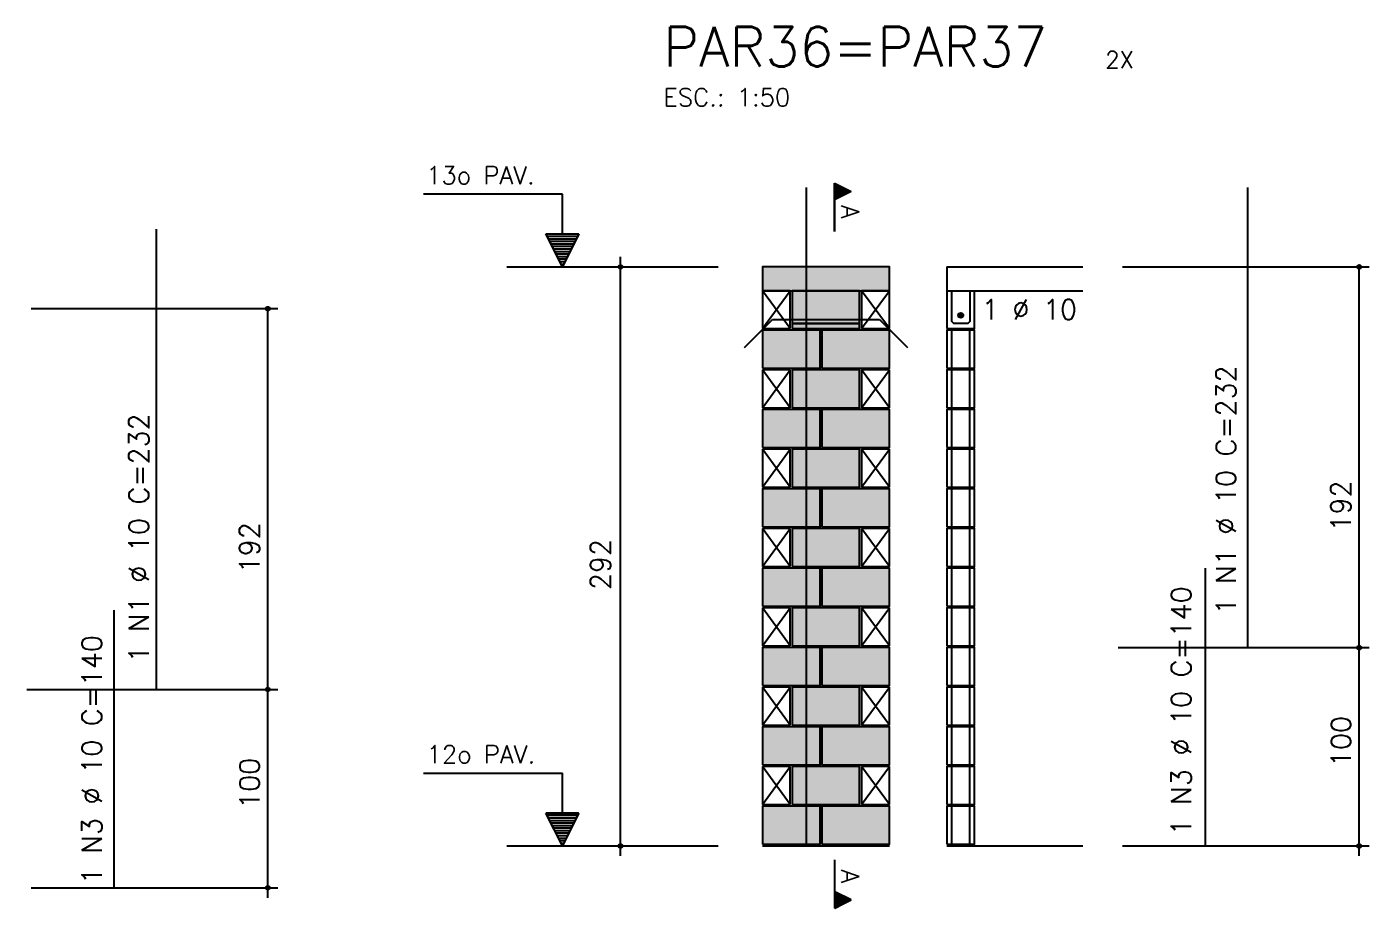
# Model space of a CAD drawing. Extents: x -1.9 to 86, y -1.5 to 61.
# Drawn here: x 31.15 to 44.69, y 27.29 to 36.18 of the extents above; entities that cross this region are included whole.
import ezdxf

# ---------------------------------------------------------------- set-up
doc = ezdxf.new("R2010")
doc.units = 0
doc.header["$MEASUREMENT"] = 0
for name, color, linetype in [('PENA_01', 1, 'CONTINUOUS'), ('PENA_02', 2, 'CONTINUOUS'), ('PENA_03', 3, 'CONTINUOUS'), ('PENA_05', 5, 'CONTINUOUS'), ('PENA_06', 6, 'CONTINUOUS'), ('PENA_09', 254, 'CONTINUOUS'), ('PENA_11', 252, 'CONTINUOUS'), ('PENA_21', 100, 'CONTINUOUS'), ('PENA_27', 21, 'CONTINUOUS')]:
    doc.layers.add(name, color=color, linetype=linetype)
doc.styles.get("Standard").update_dxf_attribs({"font": 'ROMANS.SHX'})

msp = doc.modelspace()

# ---------------------------------------------------------------- linework, layer by layer
at = {"layer": 'PENA_01', "linetype": 'Continuous'}
for p, q in [((35.990063, 33.760185), (38.120927, 33.760185)), ((38.868419, 33.190185), (39.548419, 33.190185)), ((35.990063, 27.920185), (38.120927, 27.920185))]:
    msp.add_line(p, q, dxfattribs=at)
at = {"layer": 'PENA_02', "linetype": 'Continuous'}
for p, q in [((38.848419, 33.520185), (38.568419, 33.520185)), ((38.568419, 33.520185), (38.568419, 33.140185)), ((38.848419, 33.140185), (38.848419, 33.520185)), ((39.848419, 33.520185), (39.568419, 33.520185)), ((39.568419, 33.520185), (39.568419, 33.140185)), ((39.848419, 33.140185), (39.848419, 33.520185)), ((38.568419, 33.140185), (38.848419, 33.140185)), ((39.568419, 33.140185), (39.848419, 33.140185)), ((38.848419, 32.720185), (38.568419, 32.720185)), ((38.568419, 32.720185), (38.568419, 32.340185)), ((38.848419, 32.340185), (38.848419, 32.720185)), ((39.848419, 32.720185), (39.568419, 32.720185)), ((39.568419, 32.720185), (39.568419, 32.340185)), ((39.848419, 32.340185), (39.848419, 32.720185)), ((38.568419, 32.340185), (38.848419, 32.340185)), ((39.568419, 32.340185), (39.848419, 32.340185)), ((38.848419, 31.920185), (38.568419, 31.920185)), ((38.568419, 31.920185), (38.568419, 31.540185)), ((38.848419, 31.540185), (38.848419, 31.920185)), ((39.848419, 31.920185), (39.568419, 31.920185)), ((39.568419, 31.920185), (39.568419, 31.540185)), ((39.848419, 31.540185), (39.848419, 31.920185)), ((38.568419, 31.540185), (38.848419, 31.540185)), ((39.568419, 31.540185), (39.848419, 31.540185)), ((38.848419, 31.120185), (38.568419, 31.120185)), ((38.568419, 31.120185), (38.568419, 30.740185)), ((38.848419, 30.740185), (38.848419, 31.120185)), ((39.848419, 31.120185), (39.568419, 31.120185)), ((39.568419, 31.120185), (39.568419, 30.740185)), ((39.848419, 30.740185), (39.848419, 31.120185)), ((38.568419, 30.740185), (38.848419, 30.740185)), ((39.568419, 30.740185), (39.848419, 30.740185)), ((38.848419, 30.320185), (38.568419, 30.320185)), ((38.568419, 30.320185), (38.568419, 29.940185)), ((38.848419, 29.940185), (38.848419, 30.320185)), ((39.848419, 30.320185), (39.568419, 30.320185)), ((39.568419, 30.320185), (39.568419, 29.940185)), ((39.848419, 29.940185), (39.848419, 30.320185)), ((38.568419, 29.940185), (38.848419, 29.940185)), ((39.568419, 29.940185), (39.848419, 29.940185)), ((38.848419, 29.520185), (38.568419, 29.520185)), ((38.568419, 29.520185), (38.568419, 29.140185)), ((38.848419, 29.140185), (38.848419, 29.520185)), ((39.848419, 29.520185), (39.568419, 29.520185)), ((39.568419, 29.520185), (39.568419, 29.140185)), ((39.848419, 29.140185), (39.848419, 29.520185)), ((38.568419, 29.140185), (38.848419, 29.140185)), ((39.568419, 29.140185), (39.848419, 29.140185)), ((38.848419, 28.720185), (38.568419, 28.720185)), ((38.568419, 28.720185), (38.568419, 28.340185)), ((38.848419, 28.340185), (38.848419, 28.720185)), ((39.848419, 28.720185), (39.568419, 28.720185)), ((39.568419, 28.720185), (39.568419, 28.340185)), ((39.848419, 28.340185), (39.848419, 28.720185)), ((38.568419, 28.340185), (38.848419, 28.340185)), ((39.568419, 28.340185), (39.848419, 28.340185)), ((38.568419, 27.920185), (39.848419, 27.920185))]:
    msp.add_line(p, q, dxfattribs=at)
for points in [[(38.568419, 33.520185), (39.848493, 33.520185), (39.848493, 33.760185), (38.568419, 33.760185), (38.568419, 33.520185)], [(38.868419, 33.140185), (39.548419, 33.140185), (39.548419, 33.520185), (38.868419, 33.520185), (38.868419, 33.140185)], [(38.568419, 32.740185), (39.148419, 32.740185), (39.148419, 33.120185), (38.568419, 33.120185), (38.568419, 32.740185)], [(39.168419, 32.740185), (39.848419, 32.740185), (39.848419, 33.120185), (39.168419, 33.120185), (39.168419, 32.740185)], [(38.868419, 32.340185), (39.548419, 32.340185), (39.548419, 32.720185), (38.868419, 32.720185), (38.868419, 32.340185)], [(38.568419, 31.940185), (39.148419, 31.940185), (39.148419, 32.320185), (38.568419, 32.320185), (38.568419, 31.940185)], [(39.168419, 31.940185), (39.848419, 31.940185), (39.848419, 32.320185), (39.168419, 32.320185), (39.168419, 31.940185)], [(38.868419, 31.540185), (39.548419, 31.540185), (39.548419, 31.920185), (38.868419, 31.920185), (38.868419, 31.540185)], [(38.568419, 31.140185), (39.148419, 31.140185), (39.148419, 31.520185), (38.568419, 31.520185), (38.568419, 31.140185)], [(39.168419, 31.140185), (39.848419, 31.140185), (39.848419, 31.520185), (39.168419, 31.520185), (39.168419, 31.140185)], [(38.868419, 30.740185), (39.548419, 30.740185), (39.548419, 31.120185), (38.868419, 31.120185), (38.868419, 30.740185)], [(38.568419, 30.340185), (39.148419, 30.340185), (39.148419, 30.720185), (38.568419, 30.720185), (38.568419, 30.340185)], [(39.168419, 30.340185), (39.848419, 30.340185), (39.848419, 30.720185), (39.168419, 30.720185), (39.168419, 30.340185)], [(38.868419, 29.940185), (39.548419, 29.940185), (39.548419, 30.320185), (38.868419, 30.320185), (38.868419, 29.940185)], [(38.568419, 29.540185), (39.148419, 29.540185), (39.148419, 29.920185), (38.568419, 29.920185), (38.568419, 29.540185)], [(39.168419, 29.540185), (39.848419, 29.540185), (39.848419, 29.920185), (39.168419, 29.920185), (39.168419, 29.540185)], [(38.868419, 29.140185), (39.548419, 29.140185), (39.548419, 29.520185), (38.868419, 29.520185), (38.868419, 29.140185)], [(38.568419, 28.740185), (39.148419, 28.740185), (39.148419, 29.120185), (38.568419, 29.120185), (38.568419, 28.740185)], [(39.168419, 28.740185), (39.848419, 28.740185), (39.848419, 29.120185), (39.168419, 29.120185), (39.168419, 28.740185)], [(38.868419, 28.340185), (39.548419, 28.340185), (39.548419, 28.720185), (38.868419, 28.720185), (38.868419, 28.340185)], [(38.568419, 27.940185), (39.148419, 27.940185), (39.148419, 28.320185), (38.568419, 28.320185), (38.568419, 27.940185)], [(39.168419, 27.940185), (39.848419, 27.940185), (39.848419, 28.320185), (39.168419, 28.320185), (39.168419, 27.940185)]]:
    msp.add_lwpolyline(points, dxfattribs=at)
for centre, radius in [((37.136209, 33.760185), 0.02), ((37.136209, 33.760185), 0.01), ((44.588488, 33.760185), 0.02), ((44.588488, 33.760185), 0.01), ((33.577786, 33.338785), 0.02), ((33.577786, 33.338785), 0.01), ((44.588488, 29.920185), 0.02), ((44.588488, 29.920185), 0.01), ((33.577786, 29.498785), 0.02), ((33.577786, 29.498785), 0.01), ((37.136209, 27.920185), 0.02), ((37.136209, 27.920185), 0.01), ((44.588488, 27.920185), 0.02), ((44.588488, 27.920185), 0.01), ((33.577786, 27.498785), 0.02), ((33.577786, 27.498785), 0.01)]:
    msp.add_circle(centre, radius, dxfattribs=at)
at = {"layer": 'PENA_03', "linetype": 'Continuous'}
for p, q in [((39.295257, 34.116542), (39.295257, 34.602924)), ((39.295257, 34.602924), (39.46119, 34.519958)), ((39.295952, 34.601796), (39.459629, 34.519958)), ((39.295953, 34.601796), (39.295953, 34.438119)), ((39.308021, 34.596542), (39.308021, 34.443373)), ((39.320785, 34.59016), (39.320785, 34.449755)), ((39.333549, 34.583778), (39.333549, 34.456137)), ((39.346313, 34.577396), (39.346313, 34.462519)), ((39.359077, 34.571014), (39.359077, 34.468901)), ((39.371841, 34.564632), (39.371841, 34.475283)), ((39.384605, 34.55825), (39.384605, 34.481665)), ((39.397369, 34.551868), (39.397369, 34.488047)), ((39.410133, 34.545486), (39.410133, 34.494429)), ((39.422897, 34.539104), (39.422897, 34.500811)), ((39.435662, 34.532722), (39.435662, 34.507193)), ((36.549062, 34.492051), (35.149062, 34.492051)), ((36.549062, 34.092051), (36.549062, 34.492051)), ((36.550462, 34.092051), (36.550462, 34.493451)), ((39.46119, 34.519958), (39.295952, 34.437339)), ((39.459629, 34.519958), (39.295953, 34.438119)), ((39.295953, 34.437339), (39.295953, 34.116542)), ((39.448426, 34.52634), (39.448426, 34.513576)), ((36.549762, 33.760185), (36.383829, 34.092051)), ((36.383829, 34.092051), (36.549062, 34.092051)), ((36.549762, 33.763307), (36.386085, 34.090659)), ((36.713438, 34.090659), (36.386085, 34.090659)), ((36.70293, 34.066523), (36.396592, 34.066523)), ((36.690166, 34.040995), (36.409357, 34.040995)), ((36.677402, 34.015467), (36.422121, 34.015467)), ((36.715694, 34.092051), (36.549762, 33.760185)), ((36.713438, 34.09066), (36.549762, 33.763307)), ((36.550462, 34.092051), (36.715694, 34.092051)), ((36.664638, 33.989939), (36.434885, 33.989939)), ((36.651874, 33.96441), (36.447649, 33.96441)), ((36.63911, 33.938882), (36.460413, 33.938882)), ((36.626346, 33.913354), (36.473177, 33.913354)), ((36.613582, 33.887826), (36.485941, 33.887826)), ((36.600818, 33.862298), (36.498705, 33.862298)), ((37.136209, 27.819653), (37.136209, 33.860185)), ((36.588054, 33.83677), (36.511469, 33.83677)), ((36.57529, 33.811241), (36.524233, 33.811241)), ((36.562526, 33.785713), (36.536998, 33.785713)), ((40.428493, 33.760185), (40.428493, 33.140185)), ((40.428493, 33.760185), (41.799172, 33.760185)), ((42.199172, 33.760185), (44.688488, 33.760185)), ((44.588488, 27.819653), (44.588488, 33.760185)), ((38.568419, 33.140185), (38.848419, 33.520185)), ((38.848419, 33.140185), (38.568419, 33.520185)), ((39.568419, 33.140185), (39.848419, 33.520185)), ((39.848419, 33.140185), (39.568419, 33.520185)), ((40.428493, 33.520185), (41.799172, 33.520185)), ((31.18847, 33.338785), (33.677786, 33.338785)), ((33.577786, 27.398253), (33.577786, 33.338785)), ((40.478493, 32.740185), (40.478493, 33.120185)), ((40.658493, 32.740185), (40.658493, 33.120185)), ((38.568419, 32.340185), (38.848419, 32.720185)), ((38.848419, 32.340185), (38.568419, 32.720185)), ((39.568419, 32.340185), (39.848419, 32.720185)), ((39.848419, 32.340185), (39.568419, 32.720185)), ((40.478493, 32.340185), (40.478493, 32.720185)), ((40.658493, 32.340185), (40.658493, 32.720185)), ((40.478493, 31.940185), (40.478493, 32.320185)), ((40.658493, 31.940185), (40.658493, 32.320185)), ((38.568419, 31.540185), (38.848419, 31.920185)), ((38.848419, 31.540185), (38.568419, 31.920185)), ((39.568419, 31.540185), (39.848419, 31.920185)), ((39.848419, 31.540185), (39.568419, 31.920185)), ((40.478493, 31.540185), (40.478493, 31.920185)), ((40.658493, 31.540185), (40.658493, 31.920185)), ((40.478493, 31.140185), (40.478493, 31.520185)), ((40.658493, 31.140185), (40.658493, 31.520185)), ((38.568419, 30.740185), (38.848419, 31.120185)), ((38.848419, 30.740185), (38.568419, 31.120185)), ((39.568419, 30.740185), (39.848419, 31.120185)), ((39.848419, 30.740185), (39.568419, 31.120185)), ((40.478493, 30.740185), (40.478493, 31.120185)), ((40.658493, 30.740185), (40.658493, 31.120185)), ((40.478493, 30.340185), (40.478493, 30.720185)), ((40.658493, 30.340185), (40.658493, 30.720185)), ((38.568419, 29.940185), (38.848419, 30.320185)), ((38.848419, 29.940185), (38.568419, 30.320185)), ((39.568419, 29.940185), (39.848419, 30.320185)), ((39.848419, 29.940185), (39.568419, 30.320185)), ((40.478493, 29.940185), (40.478493, 30.320185)), ((40.658493, 29.940185), (40.658493, 30.320185)), ((40.478493, 29.540185), (40.478493, 29.920185)), ((40.658493, 29.540185), (40.658493, 29.920185)), ((42.157241, 29.920185), (44.688488, 29.920185)), ((31.146539, 29.498785), (33.677786, 29.498785)), ((38.568419, 29.140185), (38.848419, 29.520185)), ((38.848419, 29.140185), (38.568419, 29.520185)), ((39.568419, 29.140185), (39.848419, 29.520185)), ((39.848419, 29.140185), (39.568419, 29.520185)), ((40.478493, 29.140185), (40.478493, 29.520185)), ((40.658493, 29.140185), (40.658493, 29.520185)), ((40.478493, 28.740185), (40.478493, 29.120185)), ((40.658493, 28.740185), (40.658493, 29.120185)), ((38.568419, 28.340185), (38.848419, 28.720185)), ((38.848419, 28.340185), (38.568419, 28.720185)), ((39.568419, 28.340185), (39.848419, 28.720185)), ((39.848419, 28.340185), (39.568419, 28.720185)), ((40.478493, 28.340185), (40.478493, 28.720185)), ((40.658493, 28.340185), (40.658493, 28.720185)), ((36.549062, 28.652051), (35.149062, 28.652051)), ((36.549062, 28.252051), (36.549062, 28.652051)), ((36.550462, 28.252051), (36.550462, 28.653451)), ((40.478493, 27.940185), (40.478493, 28.320185)), ((40.658493, 27.940185), (40.658493, 28.320185)), ((36.549762, 27.920185), (36.383829, 28.252051)), ((36.383829, 28.252051), (36.549062, 28.252051)), ((36.549762, 27.923307), (36.386085, 28.250659)), ((36.713438, 28.250659), (36.386085, 28.250659)), ((36.70293, 28.226523), (36.396592, 28.226523)), ((36.690166, 28.200995), (36.409357, 28.200995)), ((36.677402, 28.175467), (36.422121, 28.175467)), ((36.715694, 28.252051), (36.549762, 27.920185)), ((36.713438, 28.25066), (36.549762, 27.923307)), ((36.550462, 28.252051), (36.715694, 28.252051)), ((36.664638, 28.149939), (36.434885, 28.149939)), ((36.651874, 28.12441), (36.447649, 28.12441)), ((36.63911, 28.098882), (36.460413, 28.098882)), ((36.626346, 28.073354), (36.473177, 28.073354)), ((36.613582, 28.047826), (36.485941, 28.047826)), ((36.600818, 28.022298), (36.498705, 28.022298)), ((36.588054, 27.99677), (36.511469, 27.99677)), ((36.57529, 27.971241), (36.524233, 27.971241)), ((36.562526, 27.945713), (36.536998, 27.945713)), ((40.428493, 27.920185), (41.799172, 27.920185)), ((42.199172, 27.920185), (44.688488, 27.920185)), ((39.295953, 27.779787), (39.295953, 27.293405)), ((39.296649, 27.45899), (39.296649, 27.779787)), ((31.18847, 27.498785), (33.677786, 27.498785)), ((39.295953, 27.293405), (39.461886, 27.376371)), ((39.461886, 27.376371), (39.296648, 27.45899)), ((39.296648, 27.294533), (39.460325, 27.376371)), ((39.296649, 27.294533), (39.296649, 27.45821)), ((39.460325, 27.376371), (39.296649, 27.45821)), ((39.308717, 27.299787), (39.308717, 27.452956)), ((39.321481, 27.306169), (39.321481, 27.446574)), ((39.334245, 27.312551), (39.334245, 27.440192)), ((39.347009, 27.318933), (39.347009, 27.43381)), ((39.359773, 27.325315), (39.359773, 27.427428)), ((39.372537, 27.331697), (39.372537, 27.421046)), ((39.385301, 27.338079), (39.385301, 27.414664)), ((39.398065, 27.344461), (39.398065, 27.408282)), ((39.410829, 27.350843), (39.410829, 27.4019)), ((39.423593, 27.357225), (39.423593, 27.395518)), ((39.436358, 27.363607), (39.436358, 27.389136)), ((39.449122, 27.369989), (39.449122, 27.382753))]:
    msp.add_line(p, q, dxfattribs=at)
for points in [[(40.428493, 33.140185), (40.708493, 33.140185), (40.708493, 33.520185)], [(40.658493, 33.520185), (40.658493, 33.210185), (40.638493, 33.190185), (40.498493, 33.190185), (40.478493, 33.210185), (40.478493, 33.520185)], [(40.428493, 32.740185), (40.708493, 32.740185), (40.708493, 33.120185), (40.428493, 33.120185), (40.428493, 32.740185)], [(40.428493, 32.340185), (40.708493, 32.340185), (40.708493, 32.720185), (40.428493, 32.720185), (40.428493, 32.340185)], [(40.428493, 31.940185), (40.708493, 31.940185), (40.708493, 32.320185), (40.428493, 32.320185), (40.428493, 31.940185)], [(40.428493, 31.540185), (40.708493, 31.540185), (40.708493, 31.920185), (40.428493, 31.920185), (40.428493, 31.540185)], [(40.428493, 31.140185), (40.708493, 31.140185), (40.708493, 31.520185), (40.428493, 31.520185), (40.428493, 31.140185)], [(40.428493, 30.740185), (40.708493, 30.740185), (40.708493, 31.120185), (40.428493, 31.120185), (40.428493, 30.740185)], [(40.428493, 30.340185), (40.708493, 30.340185), (40.708493, 30.720185), (40.428493, 30.720185), (40.428493, 30.340185)], [(40.428493, 29.940185), (40.708493, 29.940185), (40.708493, 30.320185), (40.428493, 30.320185), (40.428493, 29.940185)], [(40.428493, 29.540185), (40.708493, 29.540185), (40.708493, 29.920185), (40.428493, 29.920185), (40.428493, 29.540185)], [(40.428493, 29.140185), (40.708493, 29.140185), (40.708493, 29.520185), (40.428493, 29.520185), (40.428493, 29.140185)], [(40.428493, 28.740185), (40.708493, 28.740185), (40.708493, 29.120185), (40.428493, 29.120185), (40.428493, 28.740185)], [(40.428493, 28.340185), (40.708493, 28.340185), (40.708493, 28.720185), (40.428493, 28.720185), (40.428493, 28.340185)], [(40.428493, 27.940185), (40.708493, 27.940185), (40.708493, 28.320185), (40.428493, 28.320185), (40.428493, 27.940185)]]:
    msp.add_lwpolyline(points, dxfattribs=at)
msp.add_circle((40.568042, 33.271175), 0.025, dxfattribs=at)
for points in [[(40.593042, 33.271175), (40.555542, 33.292826), (40.544549, 33.279726)], [(40.593042, 33.271175), (40.544549, 33.279726), (40.544549, 33.262625)], [(40.593042, 33.271175), (40.544549, 33.262625), (40.555542, 33.249525)], [(40.593042, 33.271175), (40.572383, 33.295795), (40.555542, 33.292826)], [(40.593042, 33.271175), (40.555542, 33.249525), (40.572383, 33.246555)], [(40.593042, 33.271175), (40.587193, 33.287245), (40.572383, 33.295795)], [(40.593042, 33.271175), (40.572383, 33.246555), (40.587193, 33.255105)], [(40.593042, 33.271175), (40.587193, 33.255105), (40.593042, 33.271175)]]:
    msp.add_solid(points, dxfattribs=at)
at = {"layer": 'PENA_05', "linetype": 'Continuous'}
for p, q in [((43.464737, 29.917263), (43.464737, 34.560185)), ((32.454036, 29.495863), (32.454036, 34.138785)), ((38.385576, 32.947315), (38.668419, 33.230158)), ((38.668419, 33.230158), (39.748419, 33.230212)), ((39.748419, 33.230212), (40.031261, 32.94737)), ((43.038813, 27.920185), (43.038813, 30.720185)), ((32.028112, 27.498785), (32.028112, 30.298785))]:
    msp.add_line(p, q, dxfattribs=at)
msp.add_lwpolyline([(39.008419, 34.560185), (39.008419, 27.920185)], dxfattribs=at)
at = {"layer": 'PENA_09', "linetype": 'Continuous'}
msp.add_lwpolyline([(38.868419, 33.190185), (39.548419, 33.190185), (39.548419, 33.520185), (38.868419, 33.520185), (38.868419, 33.190185)], dxfattribs=at)
for points in [[(38.868419, 33.190185), (39.548419, 33.190185), (39.548419, 33.520185)], [(38.868419, 33.190185), (39.548419, 33.520185), (38.868419, 33.520185)], [(38.868419, 33.190185), (38.868419, 33.520185), (38.868419, 33.190185)]]:
    msp.add_solid(points, dxfattribs=at)
at = {"layer": 'PENA_11', "linetype": 'Continuous'}
for points in [[(38.568419, 33.520185), (39.848493, 33.520185), (39.848493, 33.760185)], [(38.568419, 33.520185), (39.848493, 33.760185), (38.568419, 33.760185)], [(38.568419, 33.520185), (38.568419, 33.760185), (38.568419, 33.520185)]]:
    msp.add_solid(points, dxfattribs=at)
at = {"layer": 'PENA_21', "linetype": 'Continuous'}
for points in [[(38.868419, 33.140185), (39.548419, 33.140185), (39.548419, 33.190185), (38.868419, 33.190185), (38.868419, 33.140185)], [(39.168419, 32.740185), (39.848419, 32.740185), (39.848419, 33.120185), (39.168419, 33.120185), (39.168419, 32.740185)], [(38.868419, 32.340185), (39.548419, 32.340185), (39.548419, 32.720185), (38.868419, 32.720185), (38.868419, 32.340185)], [(39.168419, 31.940185), (39.848419, 31.940185), (39.848419, 32.320185), (39.168419, 32.320185), (39.168419, 31.940185)], [(38.868419, 31.540185), (39.548419, 31.540185), (39.548419, 31.920185), (38.868419, 31.920185), (38.868419, 31.540185)], [(39.168419, 31.140185), (39.848419, 31.140185), (39.848419, 31.520185), (39.168419, 31.520185), (39.168419, 31.140185)], [(38.868419, 30.740185), (39.548419, 30.740185), (39.548419, 31.120185), (38.868419, 31.120185), (38.868419, 30.740185)], [(39.168419, 30.340185), (39.848419, 30.340185), (39.848419, 30.720185), (39.168419, 30.720185), (39.168419, 30.340185)], [(38.868419, 29.940185), (39.548419, 29.940185), (39.548419, 30.320185), (38.868419, 30.320185), (38.868419, 29.940185)], [(39.168419, 29.540185), (39.848419, 29.540185), (39.848419, 29.920185), (39.168419, 29.920185), (39.168419, 29.540185)], [(38.868419, 29.140185), (39.548419, 29.140185), (39.548419, 29.520185), (38.868419, 29.520185), (38.868419, 29.140185)], [(39.168419, 28.740185), (39.848419, 28.740185), (39.848419, 29.120185), (39.168419, 29.120185), (39.168419, 28.740185)], [(38.868419, 28.340185), (39.548419, 28.340185), (39.548419, 28.720185), (38.868419, 28.720185), (38.868419, 28.340185)], [(39.168419, 27.940185), (39.848419, 27.940185), (39.848419, 28.320185), (39.168419, 28.320185), (39.168419, 27.940185)]]:
    msp.add_lwpolyline(points, dxfattribs=at)
for points in [[(38.868419, 33.140185), (39.548419, 33.140185), (39.548419, 33.190185)], [(38.868419, 33.140185), (39.548419, 33.190185), (38.868419, 33.190185)], [(38.868419, 33.140185), (38.868419, 33.190185), (38.868419, 33.140185)], [(39.168419, 32.740185), (39.848419, 32.740185), (39.848419, 33.120185)], [(39.168419, 32.740185), (39.848419, 33.120185), (39.168419, 33.120185)], [(39.168419, 32.740185), (39.168419, 33.120185), (39.168419, 32.740185)], [(38.868419, 32.340185), (39.548419, 32.340185), (39.548419, 32.720185)], [(38.868419, 32.340185), (39.548419, 32.720185), (38.868419, 32.720185)], [(38.868419, 32.340185), (38.868419, 32.720185), (38.868419, 32.340185)], [(39.168419, 31.940185), (39.848419, 31.940185), (39.848419, 32.320185)], [(39.168419, 31.940185), (39.848419, 32.320185), (39.168419, 32.320185)], [(39.168419, 31.940185), (39.168419, 32.320185), (39.168419, 31.940185)], [(38.868419, 31.540185), (39.548419, 31.540185), (39.548419, 31.920185)], [(38.868419, 31.540185), (39.548419, 31.920185), (38.868419, 31.920185)], [(38.868419, 31.540185), (38.868419, 31.920185), (38.868419, 31.540185)], [(39.168419, 31.140185), (39.848419, 31.140185), (39.848419, 31.520185)], [(39.168419, 31.140185), (39.848419, 31.520185), (39.168419, 31.520185)], [(39.168419, 31.140185), (39.168419, 31.520185), (39.168419, 31.140185)], [(38.868419, 30.740185), (39.548419, 30.740185), (39.548419, 31.120185)], [(38.868419, 30.740185), (39.548419, 31.120185), (38.868419, 31.120185)], [(38.868419, 30.740185), (38.868419, 31.120185), (38.868419, 30.740185)], [(39.168419, 30.340185), (39.848419, 30.340185), (39.848419, 30.720185)], [(39.168419, 30.340185), (39.848419, 30.720185), (39.168419, 30.720185)], [(39.168419, 30.340185), (39.168419, 30.720185), (39.168419, 30.340185)], [(38.868419, 29.940185), (39.548419, 29.940185), (39.548419, 30.320185)], [(38.868419, 29.940185), (39.548419, 30.320185), (38.868419, 30.320185)], [(38.868419, 29.940185), (38.868419, 30.320185), (38.868419, 29.940185)], [(39.168419, 29.540185), (39.848419, 29.540185), (39.848419, 29.920185)], [(39.168419, 29.540185), (39.848419, 29.920185), (39.168419, 29.920185)], [(39.168419, 29.540185), (39.168419, 29.920185), (39.168419, 29.540185)], [(38.868419, 29.140185), (39.548419, 29.140185), (39.548419, 29.520185)], [(38.868419, 29.140185), (39.548419, 29.520185), (38.868419, 29.520185)], [(38.868419, 29.140185), (38.868419, 29.520185), (38.868419, 29.140185)], [(39.168419, 28.740185), (39.848419, 28.740185), (39.848419, 29.120185)], [(39.168419, 28.740185), (39.848419, 29.120185), (39.168419, 29.120185)], [(39.168419, 28.740185), (39.168419, 29.120185), (39.168419, 28.740185)], [(38.868419, 28.340185), (39.548419, 28.340185), (39.548419, 28.720185)], [(38.868419, 28.340185), (39.548419, 28.720185), (38.868419, 28.720185)], [(38.868419, 28.340185), (38.868419, 28.720185), (38.868419, 28.340185)], [(39.168419, 27.940185), (39.848419, 27.940185), (39.848419, 28.320185)], [(39.168419, 27.940185), (39.848419, 28.320185), (39.168419, 28.320185)], [(39.168419, 27.940185), (39.168419, 28.320185), (39.168419, 27.940185)]]:
    msp.add_solid(points, dxfattribs=at)
at = {"layer": 'PENA_27', "linetype": 'Continuous'}
for points in [[(38.568419, 32.740185), (39.148419, 32.740185), (39.148419, 33.120185), (38.568419, 33.120185), (38.568419, 32.740185)], [(38.568419, 31.940185), (39.148419, 31.940185), (39.148419, 32.320185), (38.568419, 32.320185), (38.568419, 31.940185)], [(38.568419, 31.140185), (39.148419, 31.140185), (39.148419, 31.520185), (38.568419, 31.520185), (38.568419, 31.140185)], [(38.568419, 30.340185), (39.148419, 30.340185), (39.148419, 30.720185), (38.568419, 30.720185), (38.568419, 30.340185)], [(38.568419, 29.540185), (39.148419, 29.540185), (39.148419, 29.920185), (38.568419, 29.920185), (38.568419, 29.540185)], [(38.568419, 28.740185), (39.148419, 28.740185), (39.148419, 29.120185), (38.568419, 29.120185), (38.568419, 28.740185)], [(38.568419, 27.940185), (39.148419, 27.940185), (39.148419, 28.320185), (38.568419, 28.320185), (38.568419, 27.940185)]]:
    msp.add_lwpolyline(points, dxfattribs=at)
for points in [[(38.568419, 32.740185), (39.148419, 32.740185), (39.148419, 33.120185)], [(38.568419, 32.740185), (39.148419, 33.120185), (38.568419, 33.120185)], [(38.568419, 32.740185), (38.568419, 33.120185), (38.568419, 32.740185)], [(38.568419, 31.940185), (39.148419, 31.940185), (39.148419, 32.320185)], [(38.568419, 31.940185), (39.148419, 32.320185), (38.568419, 32.320185)], [(38.568419, 31.940185), (38.568419, 32.320185), (38.568419, 31.940185)], [(38.568419, 31.140185), (39.148419, 31.140185), (39.148419, 31.520185)], [(38.568419, 31.140185), (39.148419, 31.520185), (38.568419, 31.520185)], [(38.568419, 31.140185), (38.568419, 31.520185), (38.568419, 31.140185)], [(38.568419, 30.340185), (39.148419, 30.340185), (39.148419, 30.720185)], [(38.568419, 30.340185), (39.148419, 30.720185), (38.568419, 30.720185)], [(38.568419, 30.340185), (38.568419, 30.720185), (38.568419, 30.340185)], [(38.568419, 29.540185), (39.148419, 29.540185), (39.148419, 29.920185)], [(38.568419, 29.540185), (39.148419, 29.920185), (38.568419, 29.920185)], [(38.568419, 29.540185), (38.568419, 29.920185), (38.568419, 29.540185)], [(38.568419, 28.740185), (39.148419, 28.740185), (39.148419, 29.120185)], [(38.568419, 28.740185), (39.148419, 29.120185), (38.568419, 29.120185)], [(38.568419, 28.740185), (38.568419, 29.120185), (38.568419, 28.740185)], [(38.568419, 27.940185), (39.148419, 27.940185), (39.148419, 28.320185)], [(38.568419, 27.940185), (39.148419, 28.320185), (38.568419, 28.320185)], [(38.568419, 27.940185), (38.568419, 28.320185), (38.568419, 27.940185)]]:
    msp.add_solid(points, dxfattribs=at)

# ---------------------------------------------------------------- texts
at = {"layer": 'PENA_02', "linetype": 'Continuous'}
msp.add_text('2X', height=0.17, dxfattribs=at).set_placement((42.025597, 35.763732))
at = {"layer": 'PENA_03', "linetype": 'Continuous'}
for s, height, p in [('ESC.: 1:50', 0.18, (37.567691, 35.380512)), ('13o PAV.', 0.18, (35.174768, 34.593924)), ('1 %%c 10', 0.2, (40.781093, 33.230188)), ('12o PAV.', 0.18, (35.179333, 28.753924))]:
    msp.add_text(s, height=height, dxfattribs=at).set_placement(p)
for s, height, rotation, p in [('A', 0.18, 270, (39.362286, 34.384525)), ('1 N1 %%c 10 C=232', 0.2, 90, (43.34381, 30.254567)), ('1 N1 %%c 10 C=232', 0.2, 90, (32.376083, 29.769752)), ('192', 0.2, 90, (44.503095, 31.091991)), ('192', 0.2, 90, (33.492393, 30.670591)), ('292', 0.2, 90, (37.033904, 30.501583)), ('1 N3 %%c 10 C=140', 0.2, 90, (42.892234, 28.026794)), ('1 N3 %%c 10 C=140', 0.2, 90, (31.902355, 27.534348)), ('100', 0.2, 90, (44.504709, 28.716432)), ('100', 0.2, 90, (33.494008, 28.295032)), ('A', 0.18, 270, (39.362982, 27.683233))]:
    msp.add_text(s, height=height, rotation=rotation, dxfattribs=at).set_placement(p)
at = {"layer": 'PENA_06', "linetype": 'Continuous'}
msp.add_text('PAR36=PAR37', height=0.4, dxfattribs=at).set_placement((37.567691, 35.780512))

doc.saveas('drawing.dxf')
